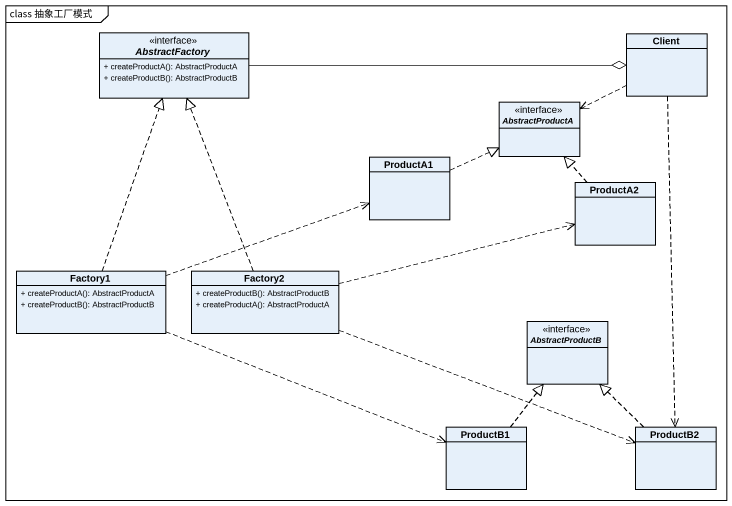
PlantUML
@startuml
mainframe class 抽象工厂模式
hide circle
hide empty members
skinparam classAttributeIconSize 0
interface AbstractFactory {
  + createProductA(): AbstractProductA
  + createProductB(): AbstractProductB
}
class Client
interface AbstractProductA
class ProductA1
class ProductA2
class Factory1 {
  + createProductA(): AbstractProductA
  + createProductB(): AbstractProductB
}
class Factory2 {
  + createProductB(): AbstractProductB
  + createProductA(): AbstractProductA
}
interface AbstractProductB
class ProductB1
class ProductB2
AbstractFactory -right-o Client
Client -left- AbstractFactory
Client .left.> AbstractProductA
Client ..> ProductB2
ProductA1 .right.|> AbstractProductA
ProductA2 .up.|> AbstractProductA
Factory1 .up.|> AbstractFactory
Factory1 .right.> ProductA1
Factory1 .right.> ProductB1
Factory2 .up.|> AbstractFactory
Factory2 .right.> ProductA2
Factory2 .right.> ProductB2
ProductB1 .up.|> AbstractProductB
ProductB2 .up.|> AbstractProductB
@enduml
